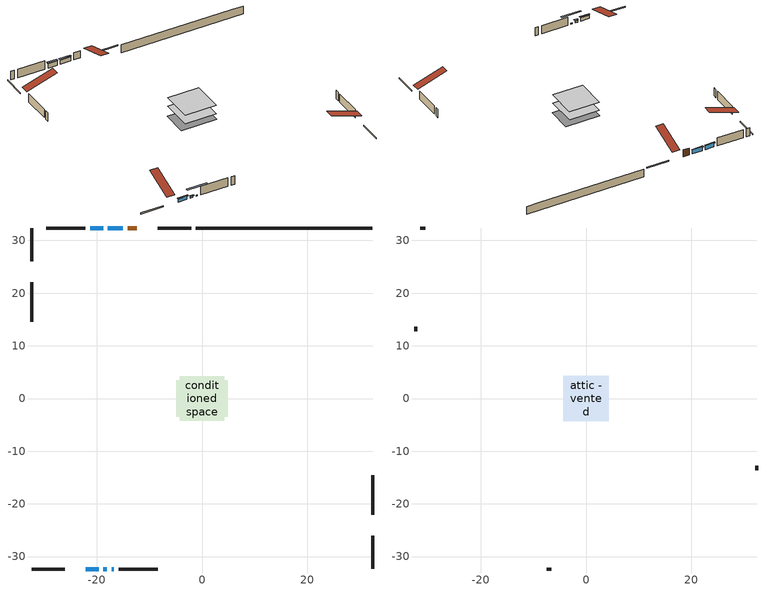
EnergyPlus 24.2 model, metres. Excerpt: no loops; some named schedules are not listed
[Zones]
conditioned space
 floor adiabatic (AdiabaticFloorConstruction): -4.25,-4.25 -4.25,4.25 4.25,4.25 4.25,-4.25 z0.53
 floor foundation (Slab1 construction): -4.88,-3.51 -4.88,3.51 4.88,3.51 4.88,-3.51 z-1.76
 wall outside (RimJoist1 construction): -2.09,32.37 -8.37,32.37 / -32.37,-32.37 -26.09,-32.37 / -32.37,32.37 -32.37,26.09 / 32.37,-32.37 32.37,-26.09 z0.53:0.83
 wall outside (AdiabaticWallConstruction 1): -12.43,32.37 -14.14,32.37 z0.53:2.56
 wall outside (AdiabaticWallConstruction): -15.07,32.37 -17.87,32.37 z0.53:1.67; -18.79,32.37 -21.23,32.37 z0.53:1.75; -22.03,-32.37 -19.64,-32.37 z0.53:1.5; -18.72,-32.37 -18.05,-32.37 z0.53:1.07; -17.13,-32.37 -16.77,-32.37 z0.53:0.82
 wall outside (Wall1 construction): -22.16,32.37 -29.6,32.37 / -15.84,-32.37 -8.41,-32.37 / -32.37,22.03 -32.37,14.59 / 32.37,-22.03 32.37,-14.59 z0.53:2.97
 wall foundation (FoundationWall1 construction): -1.16,32.37,-1.76 -1.16,32.37,0.53 29.02,32.37,0.53 29.02,32.37,0.5 32.37,32.37,0.5 32.37,32.37,-1.76
 window (WindowConstruction): -15.07,32.37 -17.87,32.37 z0.53:1.67
 window (WindowConstruction 1): -18.79,32.37 -21.23,32.37 z0.53:1.75
 window (WindowConstruction 2): -22.03,-32.37 -19.64,-32.37 z0.53:1.5
 window (WindowConstruction 3): -18.71,-32.37 -18.05,-32.37 z0.53:1.06
 window (WindowConstruction 4): -17.12,-32.37 -16.77,-32.37 z0.53:0.82
 door (Door): -12.43,32.37 -14.14,32.37 z0.53:2.56
 ceiling adiabatic (AdiabaticFloorConstruction): 4.25,-4.25 4.25,4.25 -4.25,4.25 -4.25,-4.25 z0.53
attic - vented
 floor to conditioned space (Floor1 construction Reversed): -4.29,-4.29 -4.29,4.29 4.29,4.29 4.29,-4.29 z2.97
 wall outside (Wall2 construction): -30.53,32.37 -31.44,32.37 / -7.48,-32.37 -6.56,-32.37 / -32.37,13.66 -32.37,12.74 / 32.37,-13.66 32.37,-12.74 z0.53:2.97
 roof outside (Roof1 construction): -11.5,32.37,2.97 -11.5,24.02,5.75 -9.3,24.02,5.75 -9.3,32.37,2.97; -22.95,-32.37,2.97 -22.95,-24.02,5.75 -25.16,-24.02,5.75 -25.16,-32.37,2.97; -32.37,22.95,2.97 -24.02,22.95,5.75 -24.02,25.16,5.75 -32.37,25.16,2.97; 32.37,-22.95,2.97 24.02,-22.95,5.75 24.02,-25.16,5.75 32.37,-25.16,2.97
shading: -18.07,32.37 -14.87,32.37 -14.87,32.78 -18.07,32.78 z1.87; -21.43,32.37 -18.59,32.37 -18.59,32.78 -21.43,32.78 z1.95; -19.44,-32.37 -22.23,-32.37 -22.23,-32.78 -19.44,-32.78 z1.7; -17.85,-32.37 -18.91,-32.37 -18.91,-32.78 -17.85,-32.78 z1.26; -14.13,-32.37 -19.76,-32.37 -19.76,-32.78 -14.13,-32.78 z3.46
[Building]
Building 1: Terrain=Suburbs
[Site:Location]
Saskatoon Intl AP_SK: Latitude {deg}=52.17; Longitude {deg}=-106.7; Time Zone {hr}=-6; Elevation {m}=504; Keep Site Location Information=Yes
[Site:GroundTemperature:Shallow]
-3.29371, -5.9198, -6.13011, -4.88389, 0.118965, 5.09852, 9.41553, 12.1502, 12.3826, 10.1583, 5.95142, 1.12462
[Site:WaterMainsTemperature]
Calculation Method=Schedule; Temperature Schedule=mains temperature schedule
[Material] Roughness=Rough; Thermal Absorptance=0.9
Name | Thickness {m} | Conductivity {W/m-K} | Density {kg/m3} | Specific Heat {J/kg-K} | Solar Absorptance | Visible Absorptance
asphalt or fiberglass shingles | 0.00635 | 0.162714 | 1121.4 | 1465.45 | 0.84 | 0.84
ceiling loosefill ins | 0.254 | 0.0480833 | 16.02 | 1046.75 | 0.7 | 0.7
ceiling stud and cavity | 0.1397 | 0.157415 | 65.682 | 1177.47 | 0.7 | 0.7
concrete 4.0 in. | 0.1016 | 1.803125 | 2242.8 | 837.4 | 0.7 | 0.7
concrete 8.0 in. | 0.2032 | 1.803125 | 2242.8 | 837.4 | 0.7 | 0.7
door material | 0.04445 | 0.053851 | 512.64 | 1214.23 | 0.7 | 0.7
exterior vertical ins | 0.0454343 | 0.029427 | 32.04 | 1214.23 | 0.7 | 0.7
floor covering | 0.0127 | 0.0433444 | 54.468 | 1339.84 | 0.6 | 0.6
floor rigid ins; wall rigid ins | 0.512978 | 0.029427 | 32.04 | 1214.23 | 0.7 | 0.7
floor stud and cavity | 0.1397 | 1.75129 | 37.0049 | 1207.88 | 0.7 | 0.7
furniture material conditioned space 1 | 0.1524 | 0.115458 | 640.8 | 1214.23 | 0.6 | 0.6
gypsum board | 0.0127 | 0.160291 | 801 | 837.4 | 0.6 | 0.6
gypsum board 1 | 0.0127 | 0.160291 | 801 | 837.4 | 0.7 | 0.7
osb sheathing 0.5 in. | 0.0127 | 0.115458 | 512.64 | 1214.23 | 0.7 | 0.7
osb sheathing 0.75 in. | 0.01905 | 0.115458 | 512.64 | 1214.23 | 0.7 | 0.7
osb sheathing 2.0 in. | 0.0508 | 0.115458 | 512.64 | 1214.23 | 0.7 | 0.7
rim joist stud and cavity | 0.0508 | 0.031136 | 125.044 | 1163.47 | 0.6 | 0.6
slab rigid ins | 0.00461059 | 0.029427 | 32.04 | 1214.23 | 0.7 | 0.7
wall stud and cavity | 0.1397 | 0.101978 | 139.0536 | 1170.24 | 0.7 | 0.7
wall stud and cavity 1 | 0.0889 | 6.1454 | 50.32683 | 1063.81 | 0.6 | 0.6
wall stud and cavity 2 | 0.0889 | 0.380278 | 52.3479 | 1209.89 | 0.7 | 0.7
wall stud and cavity 3 | 0.0889 | 0.391764 | 83.0341 | 1211.67 | 0.7 | 0.7
wood siding | 0.0254 | 0.102417 | 544.68 | 1172.36 | 0.4 | 0.4
wood siding 1 | 0.00254 | 0.102417 | 544.68 | 1172.36 | 0.4 | 0.4
wood siding 2; wood siding 3; wood siding 4 | 0.0254 | 0.102417 | 544.68 | 1172.36 | 0.7 | 0.7
[WindowMaterial:SimpleGlazingSystem]
Name | U-Factor {W/m2-K} | Solar Heat Gain Coefficient
WindowMaterial | 3.276206 | 0.67
WindowMaterial 1 | 2.89692 | 0.69
WindowMaterial 2 | 3.27961 | 0.65
WindowMaterial 3 | 3.00537 | 0.57
WindowMaterial 4 | 3.26258 | 0.43
[Construction]
AdiabaticFloorConstruction: floor stud and cavity, floor rigid ins, osb sheathing 0.75 in., floor covering
AdiabaticWallConstruction: wood siding 3, wall rigid ins, wall stud and cavity 2, gypsum board
AdiabaticWallConstruction 1: wood siding 4, wall rigid ins, wall stud and cavity 2, gypsum board
Door: door material
Floor1 construction Reversed: gypsum board, ceiling stud and cavity, ceiling loosefill ins
FoundationWall1 construction: concrete 8.0 in., gypsum board 1
furniture construction conditioned space 1: furniture material conditioned space 1
PartitionWallConstruction: gypsum board, wall stud and cavity 3, gypsum board
RimJoist1 construction: wood siding 2, osb sheathing 2.0 in., rim joist stud and cavity
Roof1 construction: asphalt or fiberglass shingles
Slab1 construction: slab rigid ins, concrete 4.0 in.
Wall1 construction: wood siding, osb sheathing 0.5 in., wall stud and cavity, gypsum board
Wall2 construction: wood siding 1, wall stud and cavity 1
WindowConstruction: WindowMaterial
WindowConstruction 1: WindowMaterial 1
WindowConstruction 2: WindowMaterial 2
WindowConstruction 3: WindowMaterial 3
WindowConstruction 4: WindowMaterial 4
[Zone] Multiplier=1; Part of Total Floor Area=Yes
Name | Volume {m3}
attic - vented | 33.2651
conditioned space | 351.4
[Space]
Name | Zone | Volume {m3}
attic - vented 1 | attic - vented | 33.2651
conditioned space 1 | conditioned space | 351.4
[ZoneInfiltration:EffectiveLeakageArea]
infil attic - vented 1: Zone or Space=attic - vented 1; Schedule=Always On Discrete; Effective Air Leakage Area {cm2}=2522.74; Stack Coefficient=0.000363223; Wind Coefficient=1.28768e-05
[ZoneMixing]
whole house fan mix: Zone or Space=attic - vented; Schedule=Always On Continuous; Design Flow Rate Calculation Method=Flow/Zone; Design Flow Rate {m3/s}=0; Source Zone or Space=conditioned space
[SurfaceProperty:ExposedFoundationPerimeter]
Slab1: Exposed Perimeter Calculation Method=TotalExposedPerimeter; Total Exposed Perimeter {m}=33.529
[InternalMass] Zone or ZoneList=conditioned space; Space or SpaceList=conditioned space 1
Name | Construction | Surface Area {m2}
furniture mass conditioned space 1 | furniture construction conditioned space 1 | 56.2398
partition wall mass | PartitionWallConstruction | 140.599
[Lights]
interior lighting: Zone or ZoneList or Space or SpaceList=conditioned space 1; Schedule=interior lighting schedule; Design Level Calculation Method=LightingLevel; Lighting Level {W}=343.2; Return Air Fraction=0; Fraction Radiant=0.6; Fraction Visible=0.2; Fraction Replaceable=1
[People]
occupants: Zone or ZoneList or Space or SpaceList=conditioned space 1; Number of People Schedule=occupants schedule; Number of People Calculation Method=People; Number of People=3; Fraction Radiant=0.314171; Sensible Heat Fraction=0.56303; Activity Level Schedule=occupants activity schedule; Carbon Dioxide Generation Rate {m3/s-W}=0; Enable ASHRAE 55 Comfort Warnings=No; Mean Radiant Temperature Calculation Type=EnclosureAveraged
[ElectricEquipment] Zone or ZoneList or Space or SpaceList=conditioned space 1; Design Level Calculation Method=EquipmentLevel
Name | Schedule | Design Level {W} | Fraction Latent | Fraction Radiant | Fraction Lost
clothes dryer | clothes dryer schedule | 140.772 | 0.015 | 0.081 | 0.85
clothes washer | clothes washer schedule | 32.1985 | 0.03 | 0.162 | 0.7
cooking range | cooking range schedule | 215.147 | 0.08 | 0.432 | 0.2
dishwasher | dishwasher schedule | 66.8632 | 0.3 | 0.18 | 0.4
fridge | fridge schedule | 72.9452 | 0 | 0.6 | 0
mech vent house fan | mech vent house fan schedule | 10 | 0 | 0 | 1
mech vent house fan cfis | mech vent house fan cfis schedule | 0 | 0 | 0 | 0
misc plug loads | misc plug loads schedule | 494.7 | 0.045 | 0.513 | 0.1
whole house fan | Always On Discrete | 0 | 0 | 0 | 1
[OtherEquipment] Zone or ZoneList or Space or SpaceList=conditioned space 1; Design Level Calculation Method=EquipmentLevel
Name | Fuel Type | Schedule | Design Level {W} | Fraction Latent | Fraction Radiant | Fraction Lost
clothes dryer 1 | Electricity | clothes dryer schedule | 0 | 0.015 | 0.081 | 0.85
cooking range 1 | Electricity | cooking range schedule | 0 | 0.08 | 0.432 | 0.2
general water use latent | None | general water use schedule | 62.594 | 1 | 0 | 0
general water use sensible | None | general water use schedule | -61.6891 | 0 | 0.6 | 0
mech vent house fan latent load | None | Always On Discrete | 0 | 1 | 0 | 0
mech vent house fan sensible load | None | Always On Discrete | 0 | 0 | 0 | 0
water heater energy adjustment1 | NaturalGas | Always On Discrete | 0.01 | 0 | 0 | 1
[ZoneInfiltration:DesignFlowRate] Zone or ZoneList or Space or SpaceList=conditioned space 1; Schedule=Always On Discrete; Design Flow Rate Calculation Method=Flow/Zone; Design Flow Rate {m3/s}=0
infil flow; natural vent flow; whole house fan flow
[AvailabilityManager:Scheduled]
furnace airloop Availability Manager: Schedule=Always On Discrete
[Foundation:Kiva]
Foundation Kiva 1: Initial Indoor Air Temperature {C}=21; Wall Height Above Grade {m}=0.529986; Wall Depth Below Slab {m}=0.2032; Custom Block Material Name 1=exterior vertical ins; Custom Block Depth 1 {m}=2.28999; Custom Block X Position 1 {m}=0.2159; Custom Block Z Position 1 {m}=0
[Foundation:Kiva:Settings]
Soil Conductivity {W/m-K}=0.849921; Soil Density {kg/m3}=1842.3; Soil Specific Heat {J/kg-K}=418.7; Ground Solar Absorptivity=0.9; Ground Thermal Absorptivity=0.9; Ground Surface Roughness {m}=0.03; Far-Field Width {m}=40; Deep-Ground Boundary Condition=ZeroFlux; Deep-Ground Depth {m}=40; Minimum Cell Dimension {m}=0.2; Maximum Cell Growth Coefficient=3; Simulation Timestep=Timestep
[Exterior:Lights]
exterior lighting: Schedule=exterior lighting schedule; Design Level {W}=75.6
[EnergyManagementSystem:GlobalVariable]
furnace_airloop_Fan_RTF
infil_program_Qfan
infil_program_Qinf
natural_vent_program_Qnv
natural_vent_program_Qwhf
[EnergyManagementSystem:Sensor]
Name | Output:Variable or Output:Meter Index Key | Output:Variable or Output:Meter
airflow_gain | infil flow | Infiltration Sensible Heat Gain Energy
airflow_gain_1 | natural vent flow | Infiltration Sensible Heat Gain Energy
airflow_gain_2 | whole house fan flow | Infiltration Sensible Heat Gain Energy
airflow_loss | infil flow | Infiltration Sensible Heat Loss Energy
airflow_loss_1 | natural vent flow | Infiltration Sensible Heat Loss Energy
airflow_loss_2 | whole house fan flow | Infiltration Sensible Heat Loss Energy
clg_load_cond |  | Cooling:EnergyTransfer:Zone:CONDITIONED SPACE
clg_sp_s; clg_sp_s_1 | cooling setpoint | Schedule Value
clothes_dryer_exhaust_0_sch_s | clothes dryer exhaust 0 schedule | Schedule Value
cool_season | cooling season schedule | Schedule Value
htg_load_cond |  | Heating:EnergyTransfer:Zone:CONDITIONED SPACE
htg_sp_s; htg_sp_s_1 | heating setpoint | Schedule Value
ig_ee_conv | clothes dryer | Electric Equipment Convective Heating Energy
ig_ee_conv_2 | cooking range | Electric Equipment Convective Heating Energy
ig_ee_conv_4 | fridge | Electric Equipment Convective Heating Energy
ig_ee_conv_5 | misc plug loads | Electric Equipment Convective Heating Energy
ig_ee_conv_6 | whole house fan | Electric Equipment Convective Heating Energy
ig_ee_rad | clothes dryer | Electric Equipment Radiant Heating Energy
ig_ee_rad_2 | cooking range | Electric Equipment Radiant Heating Energy
ig_ee_rad_4 | fridge | Electric Equipment Radiant Heating Energy
ig_ee_rad_5 | misc plug loads | Electric Equipment Radiant Heating Energy
ig_ee_rad_6 | whole house fan | Electric Equipment Radiant Heating Energy
ig_lgt_conv | interior lighting | Lights Convective Heating Energy
ig_lgt_rad | interior lighting | Lights Radiant Heating Energy
ig_lgt_vis | interior lighting | Lights Visible Radiation Heating Energy
ig_oe_conv | clothes dryer 1 | Other Equipment Convective Heating Energy
ig_oe_conv_1 | cooking range 1 | Other Equipment Convective Heating Energy
ig_oe_conv_2 | general water use latent | Other Equipment Convective Heating Energy
ig_oe_conv_3 | general water use sensible | Other Equipment Convective Heating Energy
ig_oe_conv_4 | water heater energy adjustment1 | Other Equipment Convective Heating Energy
ig_oe_rad | clothes dryer 1 | Other Equipment Radiant Heating Energy
ig_oe_rad_1 | cooking range 1 | Other Equipment Radiant Heating Energy
ig_oe_rad_2 | general water use latent | Other Equipment Radiant Heating Energy
ig_oe_rad_3 | general water use sensible | Other Equipment Radiant Heating Energy
ig_oe_rad_4 | water heater energy adjustment1 | Other Equipment Radiant Heating Energy
ig_ppl_conv | occupants | People Convective Heating Energy
ig_ppl_rad | occupants | People Radiant Heating Energy
im_conv | furniture mass conditioned space 1 | Surface Inside Face Convection Heat Gain Energy
im_conv_1 | partition wall mass | Surface Inside Face Convection Heat Gain Energy
im_ig | furniture mass conditioned space 1 | Surface Inside Face Internal Gains Radiation Heat Gain Energy
im_ig_1 | partition wall mass | Surface Inside Face Internal Gains Radiation Heat Gain Energy
im_lgt | furniture mass conditioned space 1 | Surface Inside Face Lights Radiation Heat Gain Energy
im_lgt_1 | partition wall mass | Surface Inside Face Lights Radiation Heat Gain Energy
im_sol | furniture mass conditioned space 1 | Surface Inside Face Solar Radiation Heat Gain Energy
im_sol_1 | partition wall mass | Surface Inside Face Solar Radiation Heat Gain Energy
im_surf | furniture mass conditioned space 1 | Surface Inside Face Net Surface Thermal Radiation Heat Gain Energy
im_surf_1 | partition wall mass | Surface Inside Face Net Surface Thermal Radiation Heat Gain Energy
mv_conv | mech vent house fan | Electric Equipment Convective Heating Energy
mv_conv_1 | mech vent house fan cfis | Electric Equipment Convective Heating Energy
mv_conv_2 | mech vent house fan latent load | Other Equipment Convective Heating Energy
mv_conv_3 | mech vent house fan sensible load | Other Equipment Convective Heating Energy
mv_rad | mech vent house fan | Electric Equipment Radiant Heating Energy
mv_rad_1 | mech vent house fan cfis | Electric Equipment Radiant Heating Energy
mv_rad_2 | mech vent house fan latent load | Other Equipment Radiant Heating Energy
mv_rad_3 | mech vent house fan sensible load | Other Equipment Radiant Heating Energy
natural_vent_s | natural vent schedule | Schedule Value
out_pb_s |  | Site Outdoor Air Barometric Pressure
out_wt_s |  | Site Outdoor Air Humidity Ratio
site_vw_s |  | Site Wind Speed
ss_back_out | Window1 | Surface Window Shortwave from Zone Back Out Window Heat Transfer Rate
ss_back_out_1 | Window3 | Surface Window Shortwave from Zone Back Out Window Heat Transfer Rate
ss_back_out_2 | Window4 | Surface Window Shortwave from Zone Back Out Window Heat Transfer Rate
ss_back_out_3 | Window6 | Surface Window Shortwave from Zone Back Out Window Heat Transfer Rate
ss_back_out_4 | Window7 | Surface Window Shortwave from Zone Back Out Window Heat Transfer Rate
ss_conv | Door1 | Surface Inside Face Convection Heat Gain Energy
ss_conv_1 | Window1 | Surface Inside Face Convection Heat Gain Energy
ss_conv_2 | Window3 | Surface Inside Face Convection Heat Gain Energy
ss_conv_3 | Window4 | Surface Inside Face Convection Heat Gain Energy
ss_conv_4 | Window6 | Surface Inside Face Convection Heat Gain Energy
ss_conv_5 | Window7 | Surface Inside Face Convection Heat Gain Energy
ss_ig | Door1 | Surface Inside Face Internal Gains Radiation Heat Gain Energy
ss_ig_1 | Window1 | Surface Inside Face Internal Gains Radiation Heat Gain Energy
ss_ig_2 | Window3 | Surface Inside Face Internal Gains Radiation Heat Gain Energy
ss_ig_3 | Window4 | Surface Inside Face Internal Gains Radiation Heat Gain Energy
ss_ig_4 | Window6 | Surface Inside Face Internal Gains Radiation Heat Gain Energy
ss_ig_5 | Window7 | Surface Inside Face Internal Gains Radiation Heat Gain Energy
ss_lgt | Door1 | Surface Inside Face Lights Radiation Heat Gain Energy
ss_sol | Door1 | Surface Inside Face Solar Radiation Heat Gain Energy
ss_surf | Door1 | Surface Inside Face Net Surface Thermal Radiation Heat Gain Energy
ss_surf_1 | Window1 | Surface Inside Face Net Surface Thermal Radiation Heat Gain Energy
ss_surf_2 | Window3 | Surface Inside Face Net Surface Thermal Radiation Heat Gain Energy
ss_surf_3 | Window4 | Surface Inside Face Net Surface Thermal Radiation Heat Gain Energy
ss_surf_4 | Window6 | Surface Inside Face Net Surface Thermal Radiation Heat Gain Energy
ss_surf_5 | Window7 | Surface Inside Face Net Surface Thermal Radiation Heat Gain Energy
ss_trans_in | Window1 | Surface Window Transmitted Solar Radiation Rate
ss_trans_in_1 | Window3 | Surface Window Transmitted Solar Radiation Rate
ss_trans_in_2 | Window4 | Surface Window Transmitted Solar Radiation Rate
ss_trans_in_3 | Window6 | Surface Window Transmitted Solar Radiation Rate
ss_trans_in_4 | Window7 | Surface Window Transmitted Solar Radiation Rate
ss_trans_out | Window1 | Surface Inside Face Initial Transmitted Diffuse Transmitted Out Window Solar Radiation Rate
ss_trans_out_1 | Window3 | Surface Inside Face Initial Transmitted Diffuse Transmitted Out Window Solar Radiation Rate
ss_trans_out_2 | Window4 | Surface Inside Face Initial Transmitted Diffuse Transmitted Out Window Solar Radiation Rate
ss_trans_out_3 | Window6 | Surface Inside Face Initial Transmitted Diffuse Transmitted Out Window Solar Radiation Rate
ss_trans_out_4 | Window7 | Surface Inside Face Initial Transmitted Diffuse Transmitted Out Window Solar Radiation Rate
s_conv | Floor1 | Surface Inside Face Convection Heat Gain Energy
s_conv_1 | FoundationWall1 | Surface Inside Face Convection Heat Gain Energy
s_conv_10 | Wall1:180 | Surface Inside Face Convection Heat Gain Energy
s_conv_11 | Wall1:270 | Surface Inside Face Convection Heat Gain Energy
s_conv_12 | Wall1:90 | Surface Inside Face Convection Heat Gain Energy
s_conv_2 | inferred conditioned ceiling | Surface Inside Face Convection Heat Gain Energy
s_conv_3 | inferred conditioned floor | Surface Inside Face Convection Heat Gain Energy
s_conv_4 | RimJoist1:0 | Surface Inside Face Convection Heat Gain Energy
s_conv_5 | RimJoist1:180 | Surface Inside Face Convection Heat Gain Energy
s_conv_6 | RimJoist1:270 | Surface Inside Face Convection Heat Gain Energy
s_conv_7 | RimJoist1:90 | Surface Inside Face Convection Heat Gain Energy
s_conv_8 | Slab1 | Surface Inside Face Convection Heat Gain Energy
s_conv_9 | Wall1:0 | Surface Inside Face Convection Heat Gain Energy
s_ig | Floor1 | Surface Inside Face Internal Gains Radiation Heat Gain Energy
s_ig_1 | FoundationWall1 | Surface Inside Face Internal Gains Radiation Heat Gain Energy
s_ig_10 | Wall1:180 | Surface Inside Face Internal Gains Radiation Heat Gain Energy
s_ig_11 | Wall1:270 | Surface Inside Face Internal Gains Radiation Heat Gain Energy
s_ig_12 | Wall1:90 | Surface Inside Face Internal Gains Radiation Heat Gain Energy
s_ig_2 | inferred conditioned ceiling | Surface Inside Face Internal Gains Radiation Heat Gain Energy
s_ig_3 | inferred conditioned floor | Surface Inside Face Internal Gains Radiation Heat Gain Energy
s_ig_4 | RimJoist1:0 | Surface Inside Face Internal Gains Radiation Heat Gain Energy
s_ig_5 | RimJoist1:180 | Surface Inside Face Internal Gains Radiation Heat Gain Energy
s_ig_6 | RimJoist1:270 | Surface Inside Face Internal Gains Radiation Heat Gain Energy
s_ig_7 | RimJoist1:90 | Surface Inside Face Internal Gains Radiation Heat Gain Energy
s_ig_8 | Slab1 | Surface Inside Face Internal Gains Radiation Heat Gain Energy
s_ig_9 | Wall1:0 | Surface Inside Face Internal Gains Radiation Heat Gain Energy
s_lgt | Floor1 | Surface Inside Face Lights Radiation Heat Gain Energy
s_lgt_1 | FoundationWall1 | Surface Inside Face Lights Radiation Heat Gain Energy
s_lgt_10 | Wall1:180 | Surface Inside Face Lights Radiation Heat Gain Energy
s_lgt_11 | Wall1:270 | Surface Inside Face Lights Radiation Heat Gain Energy
s_lgt_12 | Wall1:90 | Surface Inside Face Lights Radiation Heat Gain Energy
s_lgt_2 | inferred conditioned ceiling | Surface Inside Face Lights Radiation Heat Gain Energy
s_lgt_3 | inferred conditioned floor | Surface Inside Face Lights Radiation Heat Gain Energy
s_lgt_4 | RimJoist1:0 | Surface Inside Face Lights Radiation Heat Gain Energy
s_lgt_5 | RimJoist1:180 | Surface Inside Face Lights Radiation Heat Gain Energy
s_lgt_6 | RimJoist1:270 | Surface Inside Face Lights Radiation Heat Gain Energy
s_lgt_7 | RimJoist1:90 | Surface Inside Face Lights Radiation Heat Gain Energy
s_lgt_8 | Slab1 | Surface Inside Face Lights Radiation Heat Gain Energy
s_lgt_9 | Wall1:0 | Surface Inside Face Lights Radiation Heat Gain Energy
s_sol | Floor1 | Surface Inside Face Solar Radiation Heat Gain Energy
s_sol_1 | FoundationWall1 | Surface Inside Face Solar Radiation Heat Gain Energy
s_sol_10 | Wall1:180 | Surface Inside Face Solar Radiation Heat Gain Energy
s_sol_11 | Wall1:270 | Surface Inside Face Solar Radiation Heat Gain Energy
s_sol_12 | Wall1:90 | Surface Inside Face Solar Radiation Heat Gain Energy
s_sol_2 | inferred conditioned ceiling | Surface Inside Face Solar Radiation Heat Gain Energy
s_sol_3 | inferred conditioned floor | Surface Inside Face Solar Radiation Heat Gain Energy
s_sol_4 | RimJoist1:0 | Surface Inside Face Solar Radiation Heat Gain Energy
s_sol_5 | RimJoist1:180 | Surface Inside Face Solar Radiation Heat Gain Energy
s_sol_6 | RimJoist1:270 | Surface Inside Face Solar Radiation Heat Gain Energy
s_sol_7 | RimJoist1:90 | Surface Inside Face Solar Radiation Heat Gain Energy
s_sol_8 | Slab1 | Surface Inside Face Solar Radiation Heat Gain Energy
s_sol_9 | Wall1:0 | Surface Inside Face Solar Radiation Heat Gain Energy
s_surf | Floor1 | Surface Inside Face Net Surface Thermal Radiation Heat Gain Energy
s_surf_1 | FoundationWall1 | Surface Inside Face Net Surface Thermal Radiation Heat Gain Energy
s_surf_10 | Wall1:180 | Surface Inside Face Net Surface Thermal Radiation Heat Gain Energy
s_surf_11 | Wall1:270 | Surface Inside Face Net Surface Thermal Radiation Heat Gain Energy
s_surf_12 | Wall1:90 | Surface Inside Face Net Surface Thermal Radiation Heat Gain Energy
s_surf_2 | inferred conditioned ceiling | Surface Inside Face Net Surface Thermal Radiation Heat Gain Energy
s_surf_3 | inferred conditioned floor | Surface Inside Face Net Surface Thermal Radiation Heat Gain Energy
s_surf_4 | RimJoist1:0 | Surface Inside Face Net Surface Thermal Radiation Heat Gain Energy
s_surf_5 | RimJoist1:180 | Surface Inside Face Net Surface Thermal Radiation Heat Gain Energy
s_surf_6 | RimJoist1:270 | Surface Inside Face Net Surface Thermal Radiation Heat Gain Energy
s_surf_7 | RimJoist1:90 | Surface Inside Face Net Surface Thermal Radiation Heat Gain Energy
s_surf_8 | Slab1 | Surface Inside Face Net Surface Thermal Radiation Heat Gain Energy
s_surf_9 | Wall1:0 | Surface Inside Face Net Surface Thermal Radiation Heat Gain Energy
[EnergyManagementSystem:Actuator]
Name | Actuated Component Unique | Actuated Component Type | Actuated Component Control Type
fridge_schedule_act | fridge schedule | Schedule:Constant | Schedule Value
infil_flow_act | infil flow | Zone Infiltration | Air Exchange Flow Rate
mech_vent_house_fan_cfis_act | mech vent house fan cfis | ElectricEquipment | Electricity Rate
mech_vent_house_fan_latent_load_act | mech vent house fan latent load | OtherEquipment | Power Level
mech_vent_house_fan_sensible_load_act | mech vent house fan sensible load | OtherEquipment | Power Level
natural_vent_flow_act | natural vent flow | Zone Infiltration | Air Exchange Flow Rate
water_heater_ec_adj_act | water heater energy adjustment1 | OtherEquipment | Power Level
whole_house_fan_act | whole house fan | ElectricEquipment | Electricity Rate
whole_house_fan_flow_act | whole house fan flow | Zone Infiltration | Air Exchange Flow Rate
whole_house_fan_mix_act | whole house fan mix | ZoneMixing | Air Exchange Flow Rate
